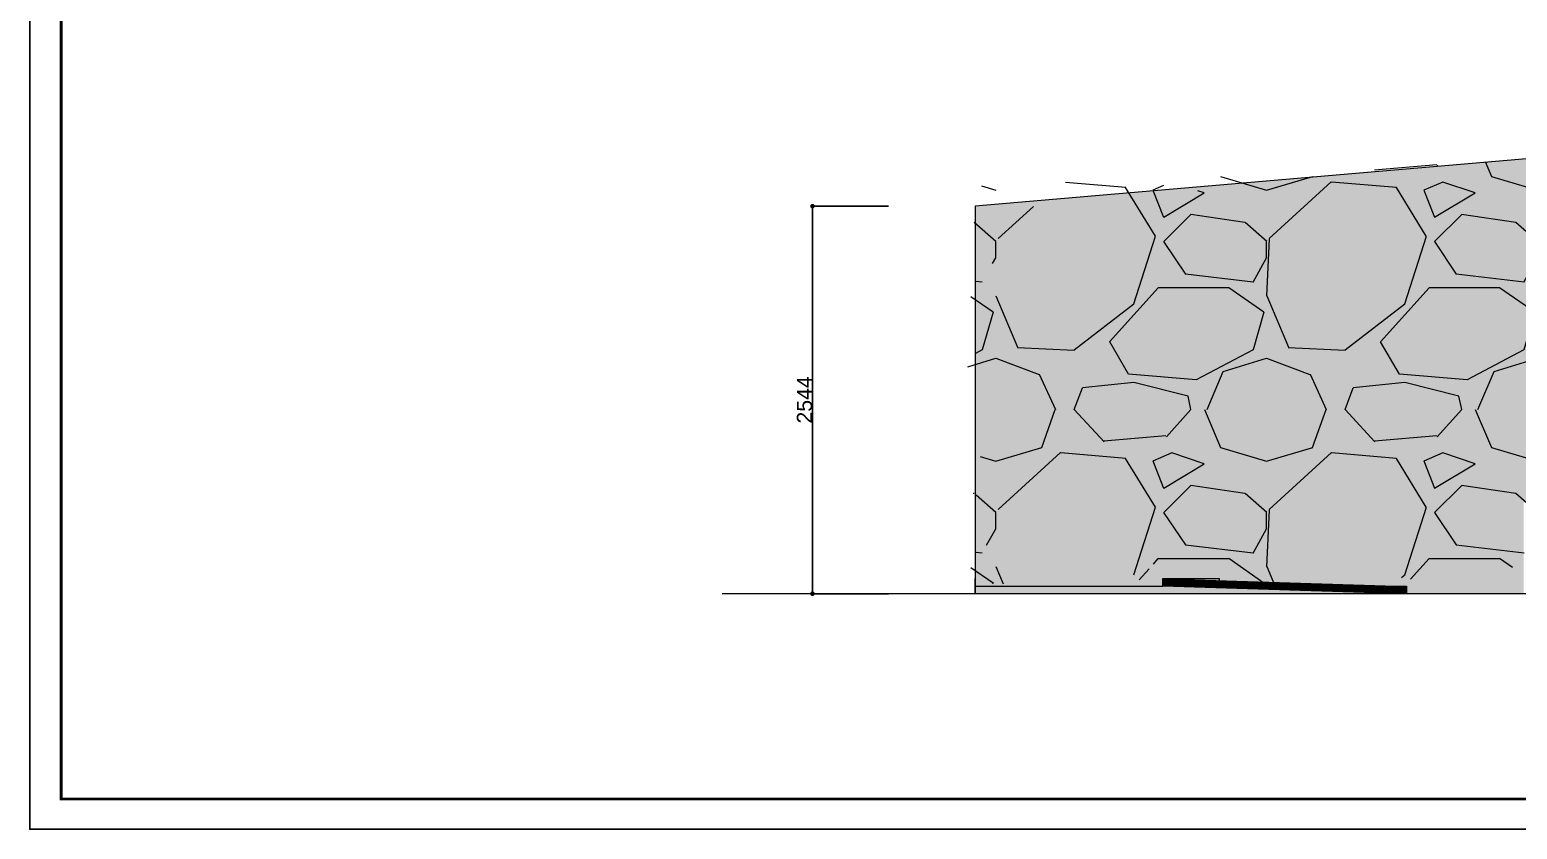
# Model space of a CAD drawing. Header units: millimetres. Extents: x 0 to 1313252738, y -131 to 560100888.
# Drawn here: x 1312686338 to 1312696101, y 559990708 to 559995956 of the extents above; entities that cross this region are included whole.
import ezdxf

# ---------------------------------------------------------------- set-up
doc = ezdxf.new("R2010")
doc.units = ezdxf.units.MM
doc.layers.get('0').update_dxf_attribs({"lineweight": 0})
doc.layers.add('01用紙枠', color=5, linetype='Continuous')
doc.styles.add('onnjuku', font='arial.ttf')
doc.dimstyles.new('onnjuku', dxfattribs={"dimtxt": 100, "dimasz": 30, "dimexe": 1.25, "dimexo": 0.625, "dimtad": 1, "dimdec": 0, "dimtxsty": 'onnjuku', "dimblk": 'DOT', "dimcen": 2.5, "dimadec": 0, "dimazin": 0, "dimtfac": 1, "dimtdec": 0, "dimtmove": 0, "dimatfit": 3, "dimfxl": 500, "dimfxlon": 1, "dimarcsym": 0})

# ---------------------------------------------------------------- blocks, each defined once
blk = doc.blocks.new('_Dot')
at = {"color": 0, "linetype": 'ByBlock', "lineweight": -2}
blk.add_line((-0.5, 0), (-1, 0), dxfattribs=at)
at = {"color": 0, "linetype": 'ByBlock', "const_width": 0.5}
blk.add_lwpolyline([(-0.25, 0, 1), (0.25, 0, 1)], format="xyb", close=True, dxfattribs=at)
blk = doc.blocks.new('*D237')
at = {"color": 0, "lineweight": -2, "transparency": 16777216}
for p, q in [((1312691975.332402, 559994798.1606377), (1312691474.082402, 559994798.1606377)), ((1312691475.332402, 559994768.1606377), (1312691475.332402, 559992284.1606377)), ((1312691975.332402, 559992254.1606377), (1312691474.082402, 559992254.1606377))]:
    blk.add_line(p, q, dxfattribs=at)
at = {"layer": 'Defpoints', "color": 0, "transparency": 16777216}
for p in [(1312692544.259341, 559994798.1606377), (1312691475.332402, 559992254.1606377), (1312692544.259341, 559992254.1606377)]:
    blk.add_point(p, dxfattribs=at)
at = {"color": 0, "lineweight": -2, "transparency": 16777216, "xscale": 30, "yscale": 30, "zscale": 30}
for p, rotation in [((1312691475.332402, 559994798.1606377), 90), ((1312691475.332402, 559992254.1606377), 270)]:
    blk.add_blockref('_Dot', p, dxfattribs=dict(at, rotation=rotation))
at = {"color": 0, "transparency": 16777216, "insert": (1312691423.650103, 559993526.1606373), "char_height": 100, "attachment_point": 5, "rotation": 90, "style": 'onnjuku'}
blk.add_mtext('2544', dxfattribs=at)

msp = doc.modelspace()

# ---------------------------------------------------------------- hatches: boundary and pattern name
at = {"true_color": 0x4b4d4e, "transparency": 33554687}
h = msp.add_hatch(color=251, dxfattribs=at)
h.dxf.hatch_style = 1
h.paths.add_polyline_path([(1312697742.759346, 559995243.1606374), (1312692544.259341, 559994798.1606375), (1312692544.259341, 559992304.1606374), (1312692749.259346, 559992304.1606374), (1312693774.259346, 559992304.1606374), (1312693774.259346, 559992354.1606375), (1312694144.259346, 559992354.1606375), (1312694144.259346, 559992304.1606374), (1312695374.259345, 559992304.1606374), (1312695374.259345, 559992254.1606375), (1312696142.759345, 559992254.1606375), (1312696142.759345, 559992554.1606374), (1312696142.759345, 559992854.1606375), (1312697742.759346, 559992854.1606375)])
at = {"transparency": 33554687}
h = msp.add_hatch(dxfattribs=at)
h.set_pattern_fill('GRAVEL', color=256, scale=70)
h.set_pattern_definition([(228.0127875, (60554.60904136657, -53434.65774691106), (-14224.00000111706, -16001.99999900724), [239.205008, -23681.3385476955]), (184.969741, (60394.58904136657, -53612.45774691105), (21335.99999155836, 1778.000101288547), [410.4833039999997, -40637.83422546675]), (132.5104471, (59985.64904136657, -53648.01774691103), (17780.00000750924, -19557.99999317217), [289.437064, -28654.30595587]), (267.273689, (59292.22904136657, -54092.51774691106), (1778.000003723807, 35559.99999981319), [373.8031639999999, -37006.50619801657]), (292.83365418, (59274.44904136657, -54465.89774691105), (-8890.000000744383, 21335.99999968882), [366.5435899999998, -36287.86542174077]), (357.2736889999999, (59416.68904136658, -54803.71774691103), (-35559.99999981319, 1778.000003723809), [373.8031639999999, -37006.50619801657]), (37.69424047, (59790.06904136657, -54821.49774691104), (-23113.99999897513, -17780.00000133029), [494.3355619999999, -48939.18071997291]), (72.25532837, (60181.22904136657, -54519.23774691104), (12446.0000033455, 39115.9999989352), [466.7036639999999, -46203.6796213335]), (121.42956562, (60323.46904136657, -54074.73774691106), (-14224.00000201818, 23113.99999875821), [375.0691, -37131.88198909842]), (175.2363583, (60127.88904136657, -53754.69774691104), (19557.99999971967, -1778.000003072479), [428.1992959999997, -20981.75586499998]), (222.3974378, (59701.16904136657, -53719.13774691105), (-21335.99999931726, -19558.00000074479), [553.754544, -54821.74075852388]), (138.81407483, (61052.44904136657, -54110.29774691106), (-12445.99999925345, 10668.00000086743), [189.0031779999999, -18711.3960770408]), (171.4692344, (60910.20904136657, -53985.83774691106), (23114.00000062276, -3555.999995966141), [359.577386, -35598.247297928]), (225, (60554.60904136657, -53932.49774691105), (-2.487e-13, -1778.000000000167), [251.446538, -2263.0251758996]), (203.19859051, (60430.14904136657, -53719.13774691105), (8890.000000242264, 3555.999999376534), [135.4089239999998, -13405.43565822579]), (291.80140949, (60305.68904136658, -53772.47774691103), (-1778.000000372047, 5333.99999987601), [191.495934, -9383.327093]), (30.96375653, (60376.80904136657, -53950.27774691105), (5334.000000130468, 3555.999999804788), [311.0237619999998, -10056.40870703699]), (161.56505118, (60643.50904136657, -53790.25774691105), (3556.000000092808, -1777.999999813627), [224.900998, -5397.6286817796]), (16.389540334, (59274.44904136657, -53772.47774691103), (17780.0000000001, 5334.00000000017), [315.0616000000001, -31191.1786707773]), (70.34617594, (59576.70904136657, -53683.57774691103), (-7112.000000650522, -19557.99999976928), [264.319258, -26167.55097474]), (293.19859051, (60643.50904136657, -53434.65774691106), (-3555.999999379284, 8890.0000002487), [270.8160699999997, -13270.02851222579]), (343.6104596700001, (60750.18904136658, -53683.57774691103), (-17780.0000003726, 5333.999998756001), [315.0615999999998, -31191.17867077798]), (339.44395478, (59274.44904136657, -54874.83774691106), (-8889.999999999904, 3556.000000000147), [303.8246399999997, -14887.41401917419]), (294.7751406, (59558.92904136657, -54981.51774691106), (-8890.00001058185, 19557.99999518908), [254.570484, -25202.515366504]), (66.80140949, (60661.28904136657, -55212.65774691106), (3555.999999441609, 8890.000000223512), [270.81607, -13270.02851222579]), (17.35402464, (60767.96904136657, -54963.73774691106), (-23113.99999954011, -7112.000001492725), [298.0479180000001, -29506.66318614]), (69.44395478, (59790.06904136657, -55212.65774691106), (-3556.000000061923, -8889.999999975244), [151.9123199999999, -15039.3263391742]), (101.3099324739999, (60554.60904136657, -55212.65774691106), (-1778.00000000028, 7112.000000000259), [90.66022, -8975.396475168202]), (165.963756532, (60536.82904136657, -55123.75774691103), (5333.999999999659, -1777.999999999905), [366.5435900000002, -6964.3382123483]), (186.00900596, (60181.22904136657, -55034.85774691104), (17779.99999990576, 1778.000000930547), [339.6868999999997, -33628.95540433587]), (303.69006753, (60376.80904136657, -54110.29774691106), (-1778.000000247078, 3555.999999876592), [256.426716, -6154.243451775999]), (353.15722659, (60519.04904136658, -54323.65774691103), (30226.00000018598, -3555.999998417576), [447.6897319999998, -44321.2063455217]), (60.9453959, (60963.54904136658, -54376.99774691104), (-7112.000000195781, -12445.99999988817), [183.055768, -18122.574622677]), (90, (61052.44904136657, -54216.97774691106), (-1778, 1778), [106.68, -1671.32]), (120.25643716, (60145.66904136657, -54981.51774691106), (7111.999999130016, -12446.00000049685), [247.006872, -24453.75854124]), (48.01278749999999, (60021.20904136657, -54768.15774691106), (14224.00000117274, 16001.99999895714), [478.410016, -23442.13353969549]), (0, (60341.24904136657, -54412.55774691104), (1778, 1778), [462.28, -1315.72]), (325.3048465, (60803.52904136657, -54412.55774691104), (17780.00000673507, -12445.9999903782), [281.126692, -27831.521706898]), (254.0546040999999, (61034.66904136657, -54572.57774691105), (-1777.99999987579, -7112.000000031322), [258.880356, -12685.1550271404]), (207.64597536, (60963.54904136658, -54821.49774691104), (-33782.00000124135, -17779.99999764153), [421.5015699999997, -41728.72509605657]), (175.42607874, (60590.16904136657, -55017.07774691103), (-23113.99999999918, 1777.999999999634), [445.9206219999999, -44146.092519368])])
h.paths.add_polyline_path([(1312697742.759346, 559995243.1606374), (1312692544.259341, 559994798.1606375), (1312692544.259341, 559992304.1606374), (1312692749.259346, 559992304.1606374), (1312693774.259346, 559992304.1606374), (1312693774.259346, 559992354.1606375), (1312694144.259346, 559992354.1606375), (1312694144.259346, 559992304.1606374), (1312695374.259345, 559992304.1606374), (1312695374.259345, 559992254.1606375), (1312696142.759345, 559992254.1606375), (1312696142.759345, 559992554.1606374), (1312696142.759345, 559992854.1606375), (1312697742.759346, 559992854.1606375)])
at = {"true_color": 0xedd6b0, "transparency": 33554687}
h = msp.add_hatch(color=254, dxfattribs=at)
h.dxf.hatch_style = 1
h.paths.add_polyline_path([(1312695374.259345, 559992304.1606374), (1312694144.259346, 559992304.1606374), (1312694144.259346, 559992354.1606375), (1312693774.259346, 559992354.1606375), (1312693774.259346, 559992304.1606374), (1312692749.259346, 559992304.1606374), (1312692544.259341, 559992304.1606374), (1312692544.259341, 559992254.1606375), (1312695374.259345, 559992254.1606375)])
at = {"true_color": 0x4f3717, "transparency": 33554687}
h = msp.add_hatch(dxfattribs=at)
h.set_pattern_fill('ANSI31', color=39, scale=2.299999999999999, angle=136)
h.set_pattern_definition([(181, (35827.88128805161, -99818.91933238506), (0.1274461980082648, -7.301387793879546), [])])
h.paths.add_polyline_path([(1312695374.259345, 559992304.1606374), (1312694144.259346, 559992304.1606374), (1312694144.259346, 559992354.1606375), (1312693774.259346, 559992354.1606375), (1312693774.259346, 559992304.1606374), (1312692749.259346, 559992304.1606374), (1312692544.259341, 559992304.1606374), (1312692544.259341, 559992254.1606375), (1312695374.259345, 559992254.1606375)])

# ---------------------------------------------------------------- linework, layer by layer
for p, q in [((1312697742.759346, 559995243.1606374), (1312692544.259341, 559994798.1606375)), ((1312692544.259341, 559994798.1606375), (1312692544.259341, 559992254.1606375)), ((1312692544.259341, 559992254.1606375), (1312692544.259341, 559992354.1606375)), ((1312692544.259341, 559992304.1606374), (1312692749.259346, 559992304.1606374)), ((1312692749.259346, 559992304.1606374), (1312693774.259346, 559992304.1606374)), ((1312693774.259346, 559992304.1606374), (1312693774.259346, 559992354.1606376)), ((1312693774.259346, 559992354.1606375), (1312694144.259346, 559992354.1606375)), ((1312694144.259346, 559992354.1606376), (1312694144.259346, 559992304.1606374)), ((1312694144.259346, 559992304.1606374), (1312695374.259345, 559992304.1606374)), ((1312695374.259345, 559992304.1606373), (1312695374.259345, 559992254.1606375)), ((1312700114.195653, 559992254.1606375), (1312690883.085672, 559992254.1606375)), ((1312692544.259341, 559992254.1606375), (1312692544.259341, 559992274.1606374))]:
    msp.add_line(p, q)
at = {"layer": '01用紙枠'}
msp.add_lwpolyline([(1312686338.312655, 560001203.5190594), (1312686338.312655, 559990708.1728643), (1312701180.216366, 559990708.1728643), (1312701180.216366, 560001203.5190594)], close=True, dxfattribs=at)
msp.add_lwpolyline([(1312686338.312655, 560001203.5190594), (1312686338.312655, 559990708.1728643), (1312701180.216366, 559990708.1728643), (1312701180.216366, 560001203.5190594)], close=True, dxfattribs=at)
at = {"layer": '01用紙枠', "const_width": 17.66893298855508}
msp.add_lwpolyline([(1312686544.522942, 559990907.0073566), (1312700974.006079, 559990907.0073566), (1312700974.006079, 560001004.6845671), (1312686544.522942, 560001004.6845671)], close=True, dxfattribs=at)
msp.add_lwpolyline([(1312686544.522942, 559990907.0073566), (1312700974.006079, 559990907.0073566), (1312700974.006079, 560001004.6845671), (1312686544.522942, 560001004.6845671)], close=True, dxfattribs=at)

# ---------------------------------------------------------------- dimensions: what is measured, and where the dimension line sits
dim = msp.add_linear_dim(base=(1312691475.332402, 559992254.1606377), p1=(1312692544.259341, 559994798.1606375), p2=(1312692544.259341, 559992254.1606375), angle=90, dimstyle='onnjuku')
dim.commit()
dim.dimension.update_dxf_attribs({"geometry": '*D237', "text_midpoint": (1312691423.650103, 559993526.1606373)})

doc.saveas('drawing.dxf')
